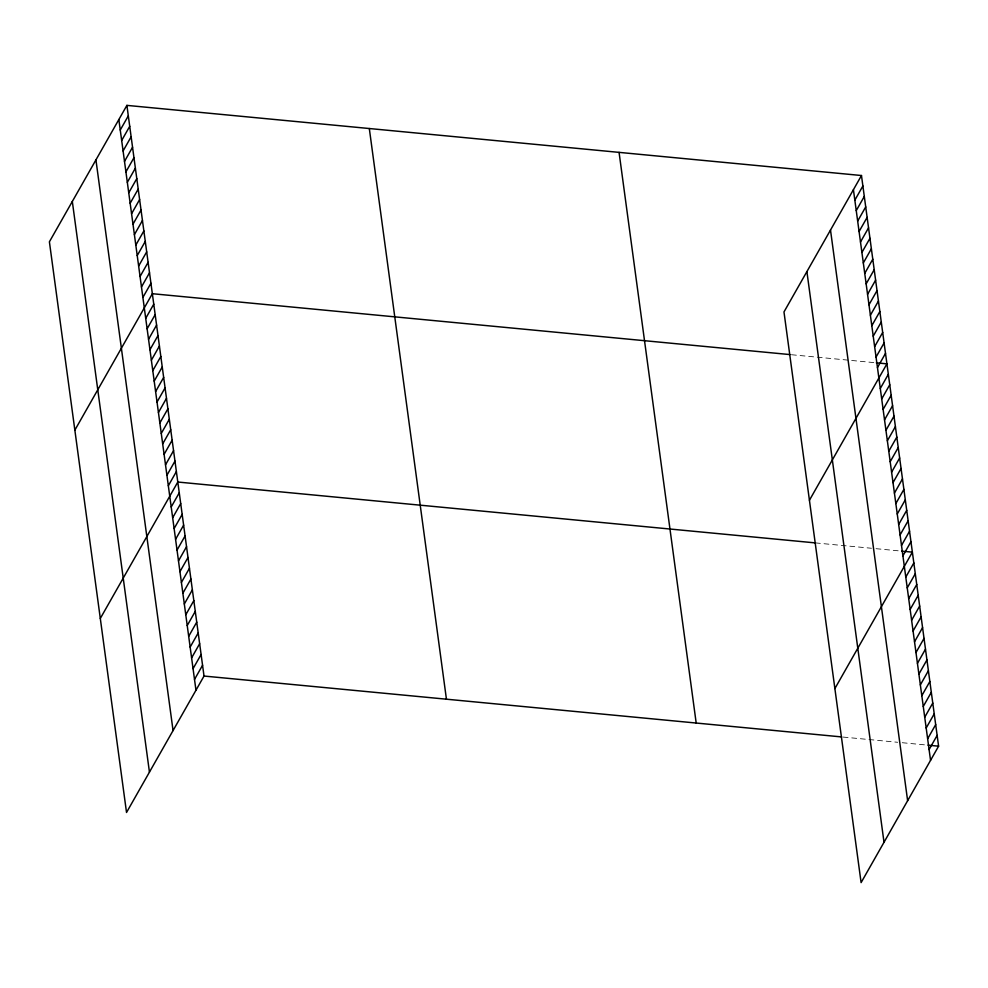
<?xml version="1.0" encoding="UTF-8"?>
<svg xmlns="http://www.w3.org/2000/svg" width="988" height="988" viewBox="0 0 988 988"><rect width="100%" height="100%" fill="white"/><g stroke="black" fill="none" stroke-linecap="round" stroke-linejoin="round"><path stroke-width="0.74" stroke-dasharray="4.94 3.71" d="M791.474 354.729L814.198 356.89M817.237 357.187L874.812 362.682M815.409 542.906L871.465 548.254M876.023 548.686L900.253 550.995M843.147 737.073L897.697 742.284M902.242 742.717L926.485 745.026"/><path stroke-width="1.48" d="M126.896 105.383L49.4 241.813L126.526 812.482L204.022 676.051L126.896 105.383L861.474 175.518L938.6 746.187L861.104 882.617L783.978 311.949L861.474 175.518M120.264 130.021L128.317 115.855M121.672 140.481L129.724 126.316M123.092 150.954L131.145 136.776M124.5 161.415L132.553 147.237M125.921 171.875L133.973 157.697M127.329 182.335L135.381 168.158M128.749 192.796L136.801 178.618M130.157 203.256L138.209 189.091M131.577 213.717L139.629 199.551M132.985 224.19L141.037 210.012M134.405 234.65L142.457 220.472M135.813 245.11L143.865 230.933M137.233 255.571L145.285 241.393M138.641 266.031L146.693 251.854M140.061 276.492L148.114 262.326M141.469 286.952L149.521 272.787M142.89 297.425L150.942 283.247M74.853 430.138L152.35 293.708L789.968 354.581M145.718 318.346L153.77 304.168M147.126 328.806L155.178 314.629M148.546 339.267L156.598 325.089M149.954 349.727L158.006 335.562M151.374 360.188L159.426 346.022M152.782 370.661L160.834 356.483M154.202 381.121L162.254 366.943M155.61 391.581L163.662 377.404M157.03 402.042L165.082 387.864M158.438 412.502L166.49 398.325M159.858 422.963L167.911 408.797M161.266 433.423L169.319 419.258M162.687 443.896L170.739 429.718M164.094 454.356L172.147 440.179M165.515 464.817L173.567 450.639M166.923 475.277L174.975 461.1M168.343 485.738L176.383 471.56M100.307 618.451L177.803 482.033L815.409 542.906M171.208 506.98L179.26 492.802M172.665 517.761L180.718 503.584M174.123 528.543L182.175 514.365M175.58 539.325L183.632 525.147M177.037 550.094L185.089 535.928M178.495 560.875L186.547 546.697M179.952 571.657L188.004 557.479M181.409 582.438L189.461 568.261M182.866 593.22L190.919 579.042M184.324 603.989L192.376 589.824M185.781 614.771L193.833 600.605M187.226 625.552L195.278 611.374M188.683 636.334L196.736 622.156M190.141 647.115L198.193 632.938M191.598 657.885L199.65 643.719M193.055 668.666L201.107 654.501M194.513 679.448L202.565 665.27M854.842 200.156L862.895 185.979M856.25 210.617L864.302 196.439M857.67 221.077L865.723 206.9M859.078 231.538L867.131 217.372M860.499 241.998L868.551 227.833M861.907 252.471L869.959 238.293M863.327 262.932L871.379 248.754M864.735 273.392L872.787 259.214M866.155 283.852L874.207 269.675M867.563 294.313L875.615 280.135M868.983 304.773L877.035 290.608M870.391 315.234L878.443 301.068M871.811 325.707L879.863 311.529M873.219 336.167L881.271 321.989M874.639 346.627L882.692 332.45M876.047 357.088L884.099 342.91M877.468 367.548L885.507 353.371M809.431 500.261L886.928 363.843L876.319 362.831M880.296 388.469L888.336 374.304M881.704 398.942L889.756 384.764M883.111 409.403L891.164 395.225M884.532 419.863L892.584 405.685M885.94 430.323L893.992 416.146M887.36 440.784L895.412 426.606M888.768 451.244L896.82 437.079M890.188 461.705L898.24 447.539M891.596 472.178L899.648 458M893.016 482.638L901.068 468.46M894.424 493.098L902.476 478.921M895.844 503.559L903.897 489.381M897.252 514.019L905.304 499.842M898.672 524.48L906.725 510.314M900.08 534.94L908.133 520.775M901.501 545.413L909.553 531.235M902.909 555.874L910.961 541.696M834.872 688.587L912.381 552.156L901.772 551.143M905.786 577.116L913.838 562.938M907.243 587.885L915.296 573.719M908.701 598.666L916.753 584.501M910.158 609.448L918.21 595.27M911.615 620.229L919.667 606.052M913.073 631.011L921.125 616.833M914.53 641.792L922.57 627.615M915.975 652.562L924.027 638.396M917.432 663.343L925.484 649.165M918.889 674.125L926.942 659.947M920.347 684.906L928.399 670.729M921.804 695.688L929.856 681.51M923.261 706.457L931.314 692.292M924.719 717.239L932.771 703.073M926.176 728.02L934.228 713.842M927.633 738.802L935.685 724.624M929.091 749.583L937.143 735.405M204.022 676.051L841.64 736.925M927.991 745.174L938.6 746.187M853.422 189.696L930.548 760.352M830.5 230.031L907.626 800.7M806.9 271.601L884.013 842.27M619.068 152.374L696.194 723.043M369.314 128.526L446.44 699.195M118.844 119.56L195.97 690.229M95.935 159.908L173.061 730.577M72.322 201.478L149.447 772.134"/></g></svg>
